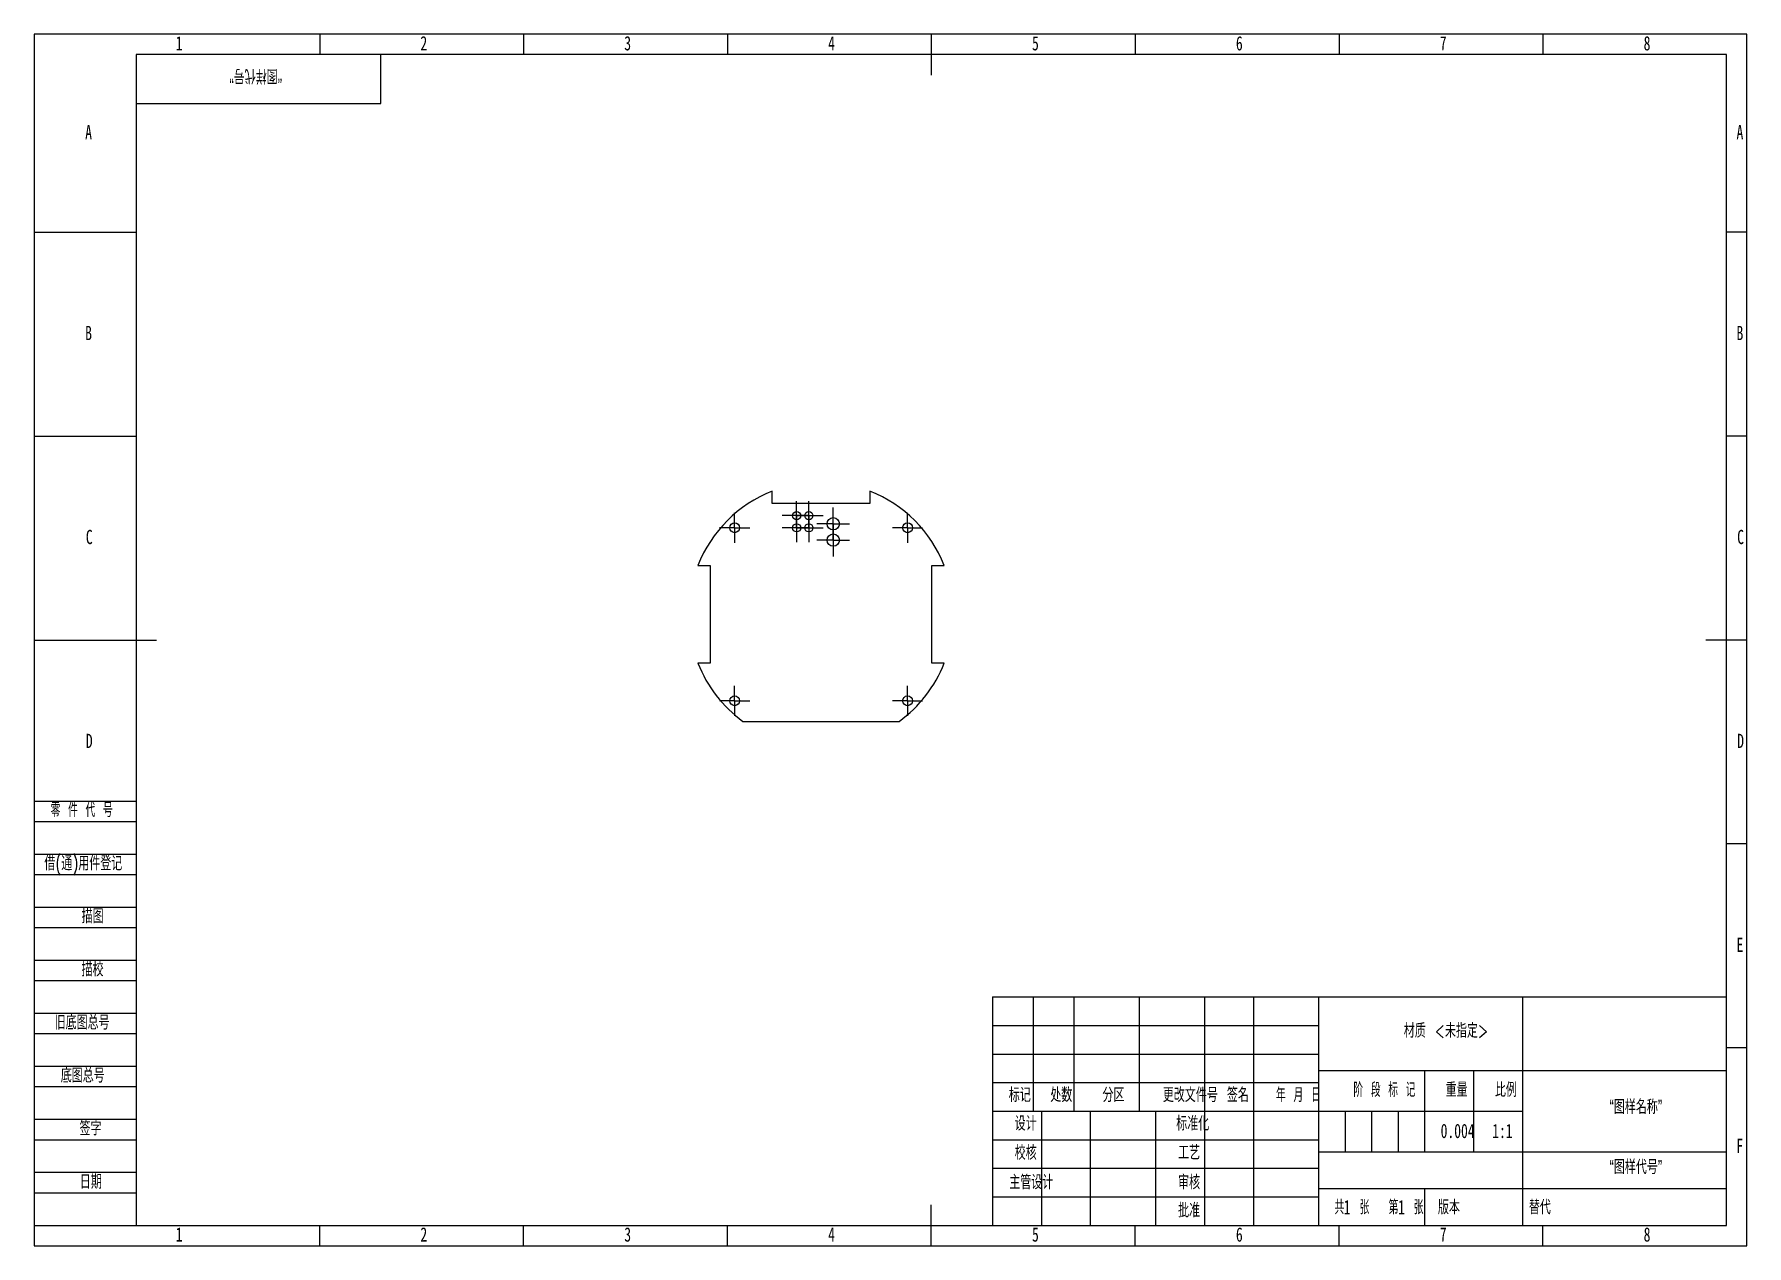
# Model space of a CAD drawing. Header units: millimetres. Extents: x 0 to 420, y 0 to 297.
import ezdxf

# ---------------------------------------------------------------- set-up
doc = ezdxf.new("R2010")
doc.units = ezdxf.units.MM
for name, color, linetype in [('10', 7, 'Continuous'), ('5', 7, 'Continuous'), ('9', 7, 'Continuous'), ('SLD-0', 7, 'Continuous')]:
    doc.layers.add(name, color=color, linetype=linetype)
doc.styles.add('SLDTEXTSTYLE0', font='TXT', dxfattribs={"width": 0.7, "bigfont": 'bigfont'})
doc.styles.add('SLDTEXTSTYLE1', font='TXT', dxfattribs={"width": 0.62, "bigfont": 'bigfont'})
doc.styles.add('SLDTEXTSTYLE2', font='TXT', dxfattribs={"width": 0.614286, "bigfont": 'bigfont'})
doc.styles.add('SLDTEXTSTYLE3', font='TXT', dxfattribs={"width": 0.6, "bigfont": 'bigfont'})
doc.styles.add('SLDTEXTSTYLE4', font='TXT', dxfattribs={"width": 0.7})

# ---------------------------------------------------------------- blocks, each defined once
blk = doc.blocks.new('SW_CENTERMARKSYMBOL_0')
at = {"layer": '10', "color": 0}
for p, q in [((-2.5, 0), (-3.7, 0)), ((0, 0), (-2.5, 0)), ((0, 2.5), (0, 3.7)), ((0, 0), (0, 2.5)), ((0, 0), (0, -2.5)), ((0, 0), (2.5, 0)), ((2.5, 0), (3.7, 0)), ((0, -2.5), (0, -3.7))]:
    blk.add_line(p, q, dxfattribs=at)
blk = doc.blocks.new('SW_CENTERMARKSYMBOL_1')
at = {"layer": '10', "color": 0}
for p, q in [((-2.5, 0), (-3.7, 0)), ((0, 0), (-2.5, 0)), ((0, 2.5), (0, 3.7)), ((0, 0), (0, 2.5)), ((0, 0), (0, -2.5)), ((0, 0), (2.5, 0)), ((2.5, 0), (3.7, 0)), ((0, -2.5), (0, -3.7))]:
    blk.add_line(p, q, dxfattribs=at)
blk = doc.blocks.new('SW_CENTERMARKSYMBOL_2')
at = {"layer": '10', "color": 0}
for p, q in [((-2.5, 0), (-3.7, 0)), ((0, 0), (-2.5, 0)), ((0, 2.5), (0, 3.7)), ((0, 0), (0, 2.5)), ((0, 0), (0, -2.5)), ((0, 0), (2.5, 0)), ((2.5, 0), (3.7, 0)), ((0, -2.5), (0, -3.7))]:
    blk.add_line(p, q, dxfattribs=at)
blk = doc.blocks.new('SW_CENTERMARKSYMBOL_3')
at = {"layer": '10', "color": 0}
for p, q in [((-2.5, 0), (-3.7, 0)), ((0, 0), (-2.5, 0)), ((0, 2.5), (0, 3.7)), ((0, 0), (0, 2.5)), ((0, 0), (0, -2.5)), ((0, 0), (2.5, 0)), ((2.5, 0), (3.7, 0)), ((0, -2.5), (0, -3.7))]:
    blk.add_line(p, q, dxfattribs=at)
blk = doc.blocks.new('SW_CENTERMARKSYMBOL_4')
at = {"layer": '10', "color": 0}
for p, q in [((-2.5, 0), (-4, 0)), ((0, 0), (-2.5, 0)), ((0, 2.5), (0, 4)), ((0, 0), (0, 2.5)), ((0, 0), (0, -2.5)), ((0, 0), (2.5, 0)), ((2.5, 0), (4, 0)), ((0, -2.5), (0, -4))]:
    blk.add_line(p, q, dxfattribs=at)
blk = doc.blocks.new('SW_CENTERMARKSYMBOL_5')
at = {"layer": '10', "color": 0}
for p, q in [((-2.5, 0), (-3.5, 0)), ((0, 0), (-2.5, 0)), ((0, 2.5), (0, 3.5)), ((0, 0), (0, 2.5)), ((0, 0), (0, -2.5)), ((0, 0), (2.5, 0)), ((2.5, 0), (3.5, 0)), ((0, -2.5), (0, -3.5))]:
    blk.add_line(p, q, dxfattribs=at)
blk = doc.blocks.new('SW_CENTERMARKSYMBOL_6')
at = {"layer": '10', "color": 0}
for p, q in [((-2.5, 0), (-4, 0)), ((0, 0), (-2.5, 0)), ((0, 2.5), (0, 4)), ((0, 0), (0, 2.5)), ((0, 0), (0, -2.5)), ((0, 0), (2.5, 0)), ((2.5, 0), (4, 0)), ((0, -2.5), (0, -4))]:
    blk.add_line(p, q, dxfattribs=at)
blk = doc.blocks.new('SW_CENTERMARKSYMBOL_7')
at = {"layer": '10', "color": 0}
for p, q in [((-2.5, 0), (-3.5, 0)), ((0, 0), (-2.5, 0)), ((0, 2.5), (0, 3.5)), ((0, 0), (0, 2.5)), ((0, 0), (0, -2.5)), ((0, 0), (2.5, 0)), ((2.5, 0), (3.5, 0)), ((0, -2.5), (0, -3.5))]:
    blk.add_line(p, q, dxfattribs=at)
blk = doc.blocks.new('SW_CENTERMARKSYMBOL_8')
at = {"layer": '10', "color": 0}
for p, q in [((-2.5, 0), (-3.5, 0)), ((0, 0), (-2.5, 0)), ((0, 2.5), (0, 3.5)), ((0, 0), (0, 2.5)), ((0, 0), (0, -2.5)), ((0, 0), (2.5, 0)), ((2.5, 0), (3.5, 0)), ((0, -2.5), (0, -3.5))]:
    blk.add_line(p, q, dxfattribs=at)
blk = doc.blocks.new('SW_CENTERMARKSYMBOL_9')
at = {"layer": '10', "color": 0}
for p, q in [((-2.5, 0), (-3.5, 0)), ((0, 0), (-2.5, 0)), ((0, 2.5), (0, 3.5)), ((0, 0), (0, 2.5)), ((0, 0), (0, -2.5)), ((0, 0), (2.5, 0)), ((2.5, 0), (3.5, 0)), ((0, -2.5), (0, -3.5))]:
    blk.add_line(p, q, dxfattribs=at)

msp = doc.modelspace()

# ---------------------------------------------------------------- linework, layer by layer
at = {"color": 7, "linetype": 'Continuous', "lineweight": 25}
for p, q in [((180.97, 182), (180.97, 185)), ((204.97, 185), (204.97, 182)), ((204.97, 182), (180.97, 182)), ((162.77, 166.8), (165.77, 166.8)), ((165.77, 166.8), (165.77, 142.8)), ((220.17, 166.8), (223.17, 166.8)), ((220.17, 142.8), (220.17, 166.8)), ((165.77, 142.8), (162.77, 142.8)), ((223.17, 142.8), (220.17, 142.8)), ((173.81, 128.55), (212.13, 128.55))]:
    msp.add_line(p, q, dxfattribs=at)
for centre, radius in [((171.76, 176.01), 1.2), ((186.97, 179), 1), ((186.97, 176), 1), ((189.97, 179), 1), ((189.97, 176), 1), ((195.97, 177), 1.5), ((214.18, 176.01), 1.2), ((195.97, 173), 1.5), ((171.76, 133.59), 1.2), ((214.18, 133.59), 1.2)]:
    msp.add_circle(centre, radius, dxfattribs=at)
for start, end in [(111.6682, 158.3318), (21.6682, 68.3318), (201.6682, 233.8711), (306.1289, 338.3318)]:
    msp.add_arc((192.97, 154.8), 32.5, start, end, dxfattribs=at)
at = {"layer": '10', "color": 7}
for p, q in [((0, 109), (25, 109)), ((0, 104), (25, 104)), ((0, 96), (25, 96)), ((0, 91), (25, 91)), ((0, 83), (25, 83)), ((0, 78), (25, 78)), ((0, 70), (25, 70)), ((0, 65), (25, 65)), ((0, 57), (25, 57)), ((0, 52), (25, 52)), ((235, 54), (315, 54)), ((235, 47), (315, 47)), ((0, 44), (25, 44)), ((0, 39), (25, 39)), ((0, 31), (25, 31)), ((0, 26), (25, 26)), ((0, 18), (25, 18)), ((0, 13), (25, 13))]:
    msp.add_line(p, q, dxfattribs=at)
at = {"layer": '10', "color": 7, "lineweight": 25}
for p, q in [((245, 61), (245, 33)), ((255, 61), (255, 33)), ((271, 61), (271, 33)), ((287, 61), (287, 5)), ((299, 61), (299, 5)), ((315, 61), (315, 5)), ((365, 61), (365, 33)), ((315, 43), (415, 43)), ((340.99, 43), (340.99, 23)), ((353, 43), (353, 23)), ((235, 40), (315, 40)), ((235, 33), (365, 33)), ((247, 33), (247, 5)), ((259, 33), (259, 5)), ((275, 33), (275, 5)), ((365, 33), (365, 5)), ((235, 26), (315, 26)), ((315, 23), (415, 23)), ((235, 19), (315, 19)), ((315, 14), (415, 14)), ((235, 12), (315, 12))]:
    msp.add_line(p, q, dxfattribs=at)
at = {"layer": '5'}
for p, q in [((70, 297), (70, 292)), ((120, 297), (120, 292)), ((170, 297), (170, 292)), ((270, 297), (270, 292)), ((320, 297), (320, 292)), ((370, 297), (370, 292)), ((0, 248.5), (25, 248.5)), ((420, 248.5), (415, 248.5)), ((0, 198.5), (25, 198.5)), ((420, 198.5), (415, 198.5)), ((420, 98.5), (415, 98.5)), ((420, 48.5), (415, 48.5)), ((70, 0), (70, 5)), ((120, 0), (120, 5)), ((170, 0), (170, 5)), ((270, 0), (270, 5)), ((320, 0), (320, 5)), ((370, 0), (370, 5))]:
    msp.add_line(p, q, dxfattribs=at)
at = {"layer": '5', "lineweight": 25}
for p, q in [((220, 297), (220, 287)), ((0, 148.5), (30, 148.5)), ((420, 148.5), (410, 148.5)), ((220, 0), (220, 10))]:
    msp.add_line(p, q, dxfattribs=at)
at = {"layer": '5', "color": 7, "lineweight": 25}
for p, q in [((415, 292), (25, 292)), ((25, 292), (25, 5)), ((85, 280), (85, 292)), ((415, 5), (415, 292)), ((25, 280), (85, 280)), ((235, 61), (415, 61)), ((235, 61), (235, 5)), ((0, 5), (415, 5))]:
    msp.add_line(p, q, dxfattribs=at)
at = {"layer": '9', "color": 7}
for p, q in [((420, 297), (0, 297)), ((0, 297), (0, 0)), ((420, 148.5), (420, 297)), ((420, 0), (420, 148.5)), ((0, 0), (420, 0))]:
    msp.add_line(p, q, dxfattribs=at)
at = {"layer": 'SLD-0'}
for p, q in [((321.5, 33), (321.5, 23)), ((328, 33), (328, 23)), ((334.5, 33), (334.5, 23))]:
    msp.add_line(p, q, dxfattribs=at)
at = {"layer": 'SLD-0', "lineweight": 25}
msp.add_line((340.99, 14), (340.99, 5), dxfattribs=at)

# ---------------------------------------------------------------- block references
at = {"layer": '10'}
for name, p in [('SW_CENTERMARKSYMBOL_7', (186.97, 179)), ('SW_CENTERMARKSYMBOL_8', (189.97, 179)), ('SW_CENTERMARKSYMBOL_4', (195.97, 177)), ('SW_CENTERMARKSYMBOL_2', (171.76, 176.01)), ('SW_CENTERMARKSYMBOL_5', (186.97, 176)), ('SW_CENTERMARKSYMBOL_9', (189.97, 176)), ('SW_CENTERMARKSYMBOL_6', (195.97, 173)), ('SW_CENTERMARKSYMBOL_1', (214.18, 176.01)), ('SW_CENTERMARKSYMBOL_3', (171.76, 133.59)), ('SW_CENTERMARKSYMBOL_0', (214.18, 133.59))]:
    msp.add_blockref(name, p, dxfattribs=at)

# ---------------------------------------------------------------- texts
at = {"layer": '10', "char_height": 3.5}
for s, insert, attachment_point, style in [('1', (35.54, 296.55), 2, 'SLDTEXTSTYLE4'), ('2', (95.54, 296.55), 2, 'SLDTEXTSTYLE4'), ('3', (145.54, 296.55), 2, 'SLDTEXTSTYLE4'), ('4', (195.54, 296.55), 2, 'SLDTEXTSTYLE4'), ('5', (245.54, 296.55), 2, 'SLDTEXTSTYLE4'), ('6', (295.55, 296.55), 2, 'SLDTEXTSTYLE4'), ('7', (345.55, 296.55), 2, 'SLDTEXTSTYLE4'), ('8', (395.55, 296.55), 2, 'SLDTEXTSTYLE4'), ('A', (13.32, 274.76), 2, 'SLDTEXTSTYLE4'), ('A', (418.32, 274.76), 2, 'SLDTEXTSTYLE4'), ('B', (13.32, 225.51), 2, 'SLDTEXTSTYLE4'), ('B', (418.32, 225.51), 2, 'SLDTEXTSTYLE4'), ('C', (13.48, 175.51), 2, 'SLDTEXTSTYLE4'), ('C', (418.48, 175.51), 2, 'SLDTEXTSTYLE4'), ('D', (13.48, 125.51), 2, 'SLDTEXTSTYLE4'), ('D', (418.48, 125.51), 2, 'SLDTEXTSTYLE4'), ('E', (418.32, 75.51), 2, 'SLDTEXTSTYLE4'), ('材质 <未指定>', (346.24, 54.48), 2, 'SLDTEXTSTYLE0'), ('“图样名称”', (392.8, 35.79), 2, 'SLDTEXTSTYLE0'), ('0.004', (349.09, 29.9), 2, 'SLDTEXTSTYLE4'), ('1:1', (360.08, 29.9), 2, 'SLDTEXTSTYLE4'), ('F', (418.28, 26.26), 2, 'SLDTEXTSTYLE4'), ('“图样代号”', (392.8, 21.05), 2, 'SLDTEXTSTYLE0'), ('1', (321.14, 11.2), 1, 'SLDTEXTSTYLE4'), ('1', (334.48, 11.2), 1, 'SLDTEXTSTYLE4'), ('1', (35.54, 4.51), 2, 'SLDTEXTSTYLE4'), ('2', (95.54, 4.51), 2, 'SLDTEXTSTYLE4'), ('3', (145.54, 4.51), 2, 'SLDTEXTSTYLE4'), ('4', (195.54, 4.51), 2, 'SLDTEXTSTYLE4'), ('5', (245.54, 4.51), 2, 'SLDTEXTSTYLE4'), ('6', (295.55, 4.51), 2, 'SLDTEXTSTYLE4'), ('7', (345.55, 4.51), 2, 'SLDTEXTSTYLE4'), ('8', (395.55, 4.51), 2, 'SLDTEXTSTYLE4')]:
    msp.add_mtext(s, dxfattribs=dict(at, insert=insert, attachment_point=attachment_point, style=style))
at = {"layer": '10', "color": 7, "char_height": 3.5}
for s, insert, attachment_point, style in [('零 件 代 号', (4.02, 108.59), 1, 'SLDTEXTSTYLE2'), ('借(通)用件登记', (2.47, 95.5), 1, 'SLDTEXTSTYLE0'), ('描图', (14.33, 82.55), 2, 'SLDTEXTSTYLE0'), ('描校', (14.3, 69.52), 2, 'SLDTEXTSTYLE0'), ('旧底图总号', (5, 56.49), 1, 'SLDTEXTSTYLE0'), ('底图总号', (6.5, 43.49), 1, 'SLDTEXTSTYLE0'), ('标记', (241.71, 38.72), 2, 'SLDTEXTSTYLE0'), ('处数', (251.89, 38.72), 2, 'SLDTEXTSTYLE0'), ('分区', (264.68, 38.72), 2, 'SLDTEXTSTYLE0'), ('更改文件号', (283.53, 38.72), 2, 'SLDTEXTSTYLE0'), ('签名', (295.19, 38.72), 2, 'SLDTEXTSTYLE0'), ('年 月 日', (310.04, 38.72), 2, 'SLDTEXTSTYLE1'), ('阶 段 标 记', (331.13, 39.99), 2, 'SLDTEXTSTYLE2'), ('重量', (348.85, 39.99), 2, 'SLDTEXTSTYLE0'), ('比例', (360.94, 39.99), 2, 'SLDTEXTSTYLE0'), ('签字', (13.8, 30.54), 2, 'SLDTEXTSTYLE0'), ('设计', (243.15, 31.73), 2, 'SLDTEXTSTYLE0'), ('标准化', (284.12, 31.73), 2, 'SLDTEXTSTYLE0'), ('校核', (243.15, 24.56), 2, 'SLDTEXTSTYLE0'), ('工艺', (283.24, 24.6), 2, 'SLDTEXTSTYLE0'), ('日期', (13.88, 17.44), 2, 'SLDTEXTSTYLE0'), ('主管设计', (244.53, 17.33), 2, 'SLDTEXTSTYLE0'), ('审核', (283.23, 17.33), 2, 'SLDTEXTSTYLE0'), ('批准', (283.22, 10.44), 2, 'SLDTEXTSTYLE0'), ('共  张', (323.18, 11.2), 2, 'SLDTEXTSTYLE3'), ('第  张', (336.44, 11.2), 2, 'SLDTEXTSTYLE3'), ('版本', (346.96, 11.2), 2, 'SLDTEXTSTYLE0')]:
    msp.add_mtext(s, dxfattribs=dict(at, insert=insert, attachment_point=attachment_point, style=style))
at = {"layer": 'SLD-0', "insert": (54.31, 285.02), "char_height": 3.5, "attachment_point": 2, "rotation": 180, "style": 'SLDTEXTSTYLE0'}
msp.add_mtext('“图样代号”', dxfattribs=at)
at = {"layer": 'SLD-0', "insert": (366.56, 11.2), "char_height": 3.5, "attachment_point": 1, "style": 'SLDTEXTSTYLE0'}
msp.add_mtext('替代', dxfattribs=at)

doc.saveas('drawing.dxf')
